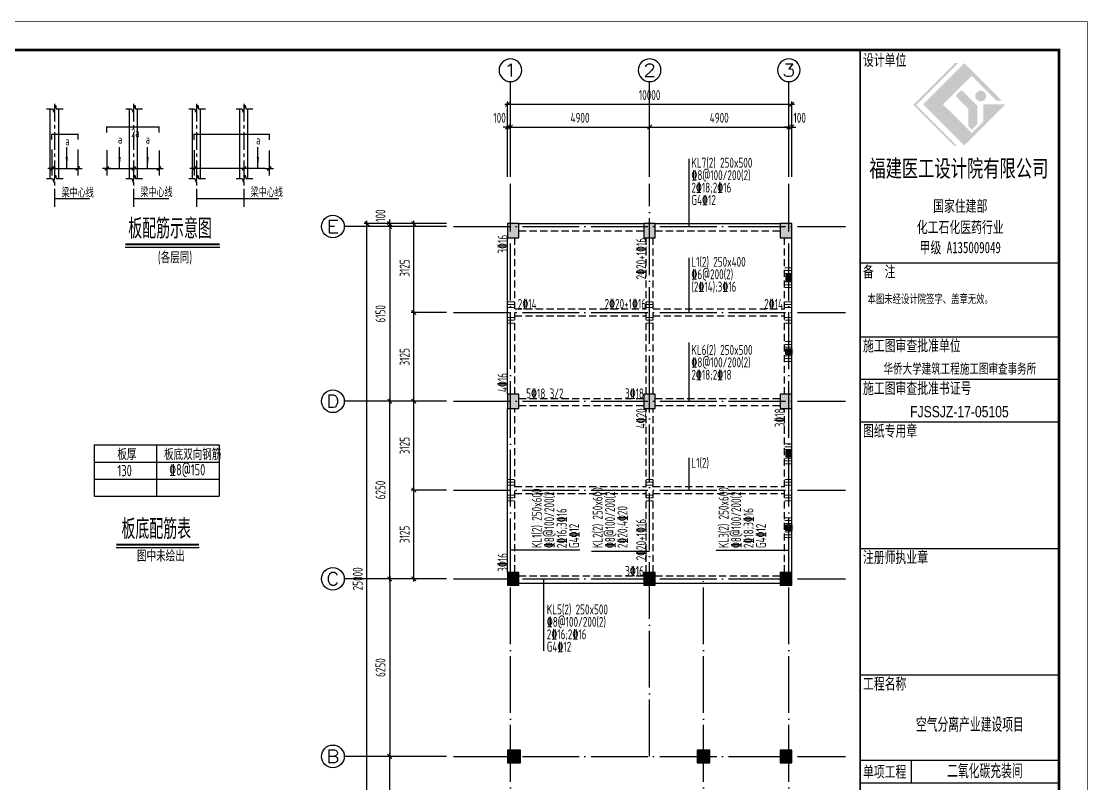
# Model space of a CAD drawing. Extents: x 287149 to 898857, y 100802 to 160212.
# Drawn here: x 668119 to 705657, y 116003 to 142832 of the extents above; entities that cross this region are included whole.
import ezdxf
from ezdxf.enums import TextEntityAlignment as Align

# ---------------------------------------------------------------- set-up
doc = ezdxf.new("R2010")
doc.units = 0
doc.header["$LTSCALE"] = 1000
for name, pattern in [('3', [3.75, 2.5, -1.25]), ('CENTER', [2, 1.25, -0.25, 0.25, -0.25]), ('DOTE', [2.42, 2, -0.2, 0.02, -0.2])]:
    doc.linetypes.add(name, pattern=pattern)
doc.layers.get('0').update_dxf_attribs({"linetype": 'CONTINUOUS'})
doc.layers.get('DEFPOINTS').update_dxf_attribs({"linetype": 'CONTINUOUS'})
for name, color, linetype in [('AXIS', 8, 'DOTE'), ('AXIS_DIM', 3, 'CONTINUOUS'), ('AXIS_TEXT', 3, 'CONTINUOUS'), ('COLU', 7, 'CONTINUOUS'), ('FRAME', 3, 'CONTINUOUS'), ('PUB_TEXT', 7, 'CONTINUOUS'), ('S_BEAM', 4, 'CONTINUOUS'), ('S_BEAMDASH', 134, '3'), ('S_BEAMDIMLOCAL', 7, 'CONTINUOUS'), ('S_BEAMDIMLOCALVER', 7, 'CONTINUOUS'), ('S_BEAMDIMMASS', 2, 'CONTINUOUS'), ('S_BEAMDIMMASSVER', 2, 'CONTINUOUS'), ('S_CL', 2, 'CONTINUOUS'), ('S_SUBBEAMHOOP', 1, 'CONTINUOUS'), ('TEXT', 7, 'CONTINUOUS'), ('填充', 8, 'CONTINUOUS'), ('审图中心证书', 7, 'CONTINUOUS'), ('板标注', 221, 'CONTINUOUS'), ('柱涂实', 54, 'CONTINUOUS'), ('第三道尺寸线', 4, 'CONTINUOUS')]:
    doc.layers.add(name, color=color, linetype=linetype)
doc.styles.add('_AXIS', font='complex.shx', dxfattribs={"bigfont": 'gbcbig.shx'})
doc.styles.add('_HZTXT', font='tq__rshz.shx', dxfattribs={"width": 0.8, "bigfont": 'tq__hzdc.shx'})
doc.styles.add('COMPLEX', font='COMPLEX')
doc.styles.add('FRAME', font='simhei.ttf', dxfattribs={"width": 0.7})
doc.styles.add('TSSD_Dimension', font='tssdeng.shx', dxfattribs={"width": 0.7, "bigfont": 'hztxt.shx'})
doc.styles.add('TSSD_Rein', font='tssdeng.shx', dxfattribs={"width": 0.7, "bigfont": 'hztxt.shx'})
doc.styles.add('黑体', font='simhei.ttf', dxfattribs={"width": 0.7})
doc.dimstyles.new('TSSD_100_100', dxfattribs={"dimtxt": 350, "dimasz": 150, "dimexe": 100, "dimexo": 250, "dimgap": 150, "dimtad": 1, "dimdec": 0, "dimzin": 0, "dimdsep": 46, "dimtxsty": 'TSSD_Dimension', "dimblk": 'ARCHTICK', "dimcen": 0, "dimdle": 100, "dimclrd": 3, "dimclre": 3, "dimclrt": 7, "dimadec": 0, "dimazin": 0, "dimtfac": 1, "dimtdec": 0, "dimtix": 1, "dimtmove": 2, "dimatfit": 3, "dimfxl": 0, "dimtolj": 1, "dimtzin": 0, "dimarcsym": 0})

# ---------------------------------------------------------------- blocks, each defined once
blk = doc.blocks.new('A$C2F0C53E4')
at = {"layer": 'FRAME'}
h = blk.add_hatch(color=256, dxfattribs=at)
h.paths.add_polyline_path([(54328, 39098), (55337, 40107), (56218, 39226), (56398, 39226), (55075, 40549), (53625, 39098), (55075, 37648), (56525, 39098), (55749, 39098), (55749, 38502), (55337, 38090)], flags=0)
edge = h.paths.add_edge_path(flags=0)
edge.add_arc((55154, 38910), 69.1, 0, 45, ccw=False)
edge.add_line((55223, 38910), (55223, 38327))
edge.add_line((55223, 38327), (55340, 38210))
edge.add_line((55340, 38210), (55538, 38409))
edge.add_line((55538, 38409), (55538, 39020))
edge.add_arc((55469, 39020), 69.1, 360, 405)
edge.add_line((55518, 39069), (55024, 39562))
edge.add_arc((54976, 39513), 69.1, 45, 135)
edge.add_line((54927, 39562), (54812, 39447))
edge.add_arc((54861, 39399), 69.1, 135, 225)
edge.add_line((54812, 39350), (55203, 38959))
edge = h.paths.add_edge_path(flags=0)
edge.add_arc((55655, 39391), 192, 0, 180)
edge.add_arc((55655, 39391), 192, 180, 360)
h.paths.add_polyline_path([(54716, 37648), (54814, 37648), (53382, 39080), (54851, 40549), (54754, 40549), (53285, 39080)], flags=0)
for p, q in [((58410, 33510), (51410, 33510)), ((58410, 30910), (51410, 30910)), ((58410, 29410), (51410, 29410)), ((58410, 27910), (51410, 27910)), ((58410, 23460), (51410, 23460)), ((58410, 19010), (51410, 19010)), ((58410, 16010), (51410, 16010)), ((53210, 16010), (53210, 15210)), ((58410, 15210), (51410, 15210))]:
    blk.add_line(p, q, dxfattribs=at)
for points in [[(10, 42010, 20, 20, 0), (10, 10, 20, 20, 0), (59410, 10, 20, 20, 0), (59410, 42010, 20, 20, 0)], [(2510, 41010, 100, 100, 0), (2510, 1010, 100, 100, 0), (58410, 1010, 100, 100, 0), (58410, 41010, 100, 100, 0)]]:
    blk.add_lwpolyline(points, format="xyseb", close=True, dxfattribs=at)
blk.add_lwpolyline([(51410, 41010, 50, 50, 0), (51410, 1010, 50, 50, 0)], format="xyseb", dxfattribs=at)
for s, insert, char_height, width, attachment_point, style in [('设计单位', (51510, 40860), 400, 2368.14, 1, 'FRAME'), ('福建医工设计院有限公司', (54885, 36811), 600, 9859.32, 5, 'FRAME'), ('国家住建部', (54934, 35501), 400, 2944.75, 5, 'FRAME'), ('化工石化医药行业', (54934, 34752), 400, 4781.36, 5, 'FRAME'), ('甲级 A135009049', (54934, 34038), 400, 4439.66, 5, 'FRAME'), ('备  注', (51510, 33410), 400, 1758.31, 1, 'FRAME'), ('本图未经设计院签字、盖章无效。', (51673, 32067), 300, 6524.24, 7, '黑体'), ('施工图审查批准单位', (51510, 30810), 400, 5412.54, 1, 'FRAME'), ('施工图审查批准书证号', (51510, 29310), 400, 6008.14, 1, 'FRAME'), ('图纸专用章', (51510, 27810), 400, 2928.14, 1, 'FRAME'), ('注册师执业章', (51510, 23360), 400, 3554.58, 1, 'FRAME'), ('工程名称', (51510, 18910), 400, 2368.14, 1, 'FRAME'), ('单项工程', (51510, 15810), 400, 2349.15, 1, 'FRAME')]:
    blk.add_mtext(s, dxfattribs=dict(at, insert=insert, char_height=char_height, width=width, attachment_point=attachment_point, style=style))
at = {"layer": 'PUB_TEXT', "style": '_HZTXT', "width": 0.8}
blk.add_text('空气分离产业建设项目', height=500, dxfattribs=at).set_placement((53374, 17013))
at = {"layer": '审图中心证书', "style": '_HZTXT', "width": 0.8}
for s, p in [('华侨大学建筑工程施工图审查事务所', (52231, 29584)), ('FJSSJZ-17-05105', (53169, 28084))]:
    blk.add_text(s, height=400, dxfattribs=at).set_placement(p)
blk = doc.blocks.new('_ARCHTICK')
at = {"color": 0}
blk.add_lwpolyline([(-0.53, -0.53, 0.25, 0.25, 0), (0.53, 0.53, 0.5, 0.5, 0)], format="xyseb", dxfattribs=at)
blk = doc.blocks.new('*D197')
at = {"layer": 'AXIS_DIM', "color": 3, "lineweight": -2}
for p, q in [((685237, 139112), (690337, 139112)), ((685337, 137362), (685337, 139212)), ((690237, 137362), (690237, 139212))]:
    blk.add_line(p, q, dxfattribs=at)
at = {"layer": 'DEFPOINTS', "color": 0}
for p in [(690237, 139112), (685337, 137112), (690237, 137112)]:
    blk.add_point(p, dxfattribs=at)
at = {"layer": 'AXIS_DIM', "color": 3, "lineweight": -2, "xscale": 150, "yscale": 150, "zscale": 150, "rotation": 180}
blk.add_blockref('_ARCHTICK', (685337, 139112), dxfattribs=at)
at = {"layer": 'AXIS_DIM', "color": 3, "lineweight": -2, "xscale": 150, "yscale": 150, "zscale": 150}
blk.add_blockref('_ARCHTICK', (690237, 139112), dxfattribs=at)
at = {"layer": 'AXIS_DIM', "color": 7, "insert": (687787, 139437), "char_height": 350, "attachment_point": 5, "style": 'TSSD_Dimension'}
blk.add_mtext('\\A1;4900', dxfattribs=at)
blk = doc.blocks.new('*D198')
at = {"layer": 'AXIS_DIM', "color": 3, "lineweight": -2}
for p, q in [((690137, 139112), (695237, 139112)), ((690237, 137362), (690237, 139212)), ((695137, 137362), (695137, 139212))]:
    blk.add_line(p, q, dxfattribs=at)
at = {"layer": 'DEFPOINTS', "color": 0}
for p in [(695137, 139112), (690237, 137112), (695137, 137112)]:
    blk.add_point(p, dxfattribs=at)
at = {"layer": 'AXIS_DIM', "color": 3, "lineweight": -2, "xscale": 150, "yscale": 150, "zscale": 150, "rotation": 180}
blk.add_blockref('_ARCHTICK', (690237, 139112), dxfattribs=at)
at = {"layer": 'AXIS_DIM', "color": 3, "lineweight": -2, "xscale": 150, "yscale": 150, "zscale": 150}
blk.add_blockref('_ARCHTICK', (695137, 139112), dxfattribs=at)
at = {"layer": 'AXIS_DIM', "color": 7, "insert": (692687, 139437), "char_height": 350, "attachment_point": 5, "style": 'TSSD_Dimension'}
blk.add_mtext('\\A1;4900', dxfattribs=at)
blk = doc.blocks.new('*D199')
at = {"layer": 'AXIS_DIM', "color": 3, "lineweight": -2}
for p, q in [((683087, 116962), (680987, 116962)), ((681087, 110712), (681087, 117062)), ((683087, 110812), (680987, 110812))]:
    blk.add_line(p, q, dxfattribs=at)
at = {"layer": 'DEFPOINTS', "color": 0}
for p in [(681087, 116962), (683337, 116962), (683337, 110812)]:
    blk.add_point(p, dxfattribs=at)
at = {"layer": 'AXIS_DIM', "color": 3, "lineweight": -2, "xscale": 150, "yscale": 150, "zscale": 150}
for p, rotation in [((681087, 116962), 90), ((681087, 110812), 270)]:
    blk.add_blockref('_ARCHTICK', p, dxfattribs=dict(at, rotation=rotation))
at = {"layer": 'AXIS_DIM', "color": 7, "insert": (680762, 113887), "char_height": 350, "attachment_point": 5, "rotation": 90, "style": 'TSSD_Dimension'}
blk.add_mtext('\\A1;6150', dxfattribs=at)
blk = doc.blocks.new('*D200')
at = {"layer": 'AXIS_DIM', "color": 3, "lineweight": -2}
for p, q in [((683087, 123212), (680987, 123212)), ((681087, 123312), (681087, 116862)), ((683087, 116962), (680987, 116962))]:
    blk.add_line(p, q, dxfattribs=at)
at = {"layer": 'DEFPOINTS', "color": 0}
for p in [(683337, 123212), (681087, 116962), (683337, 116962)]:
    blk.add_point(p, dxfattribs=at)
at = {"layer": 'AXIS_DIM', "color": 3, "lineweight": -2, "xscale": 150, "yscale": 150, "zscale": 150}
for p, rotation in [((681087, 123212), 90), ((681087, 116962), 270)]:
    blk.add_blockref('_ARCHTICK', p, dxfattribs=dict(at, rotation=rotation))
at = {"layer": 'AXIS_DIM', "color": 7, "insert": (680762, 120087), "char_height": 350, "attachment_point": 5, "rotation": 90, "style": 'TSSD_Dimension'}
blk.add_mtext('\\A1;6250', dxfattribs=at)
blk = doc.blocks.new('*D201')
at = {"layer": 'AXIS_DIM', "color": 3, "lineweight": -2}
for p, q in [((683087, 135612), (680987, 135612)), ((681087, 135712), (681087, 129362)), ((683087, 129462), (680987, 129462))]:
    blk.add_line(p, q, dxfattribs=at)
at = {"layer": 'DEFPOINTS', "color": 0}
for p in [(683337, 135612), (681087, 129462), (683337, 129462)]:
    blk.add_point(p, dxfattribs=at)
at = {"layer": 'AXIS_DIM', "color": 3, "lineweight": -2, "xscale": 150, "yscale": 150, "zscale": 150}
for p, rotation in [((681087, 135612), 90), ((681087, 129462), 270)]:
    blk.add_blockref('_ARCHTICK', p, dxfattribs=dict(at, rotation=rotation))
at = {"layer": 'AXIS_DIM', "color": 7, "insert": (680762, 132537), "char_height": 350, "attachment_point": 5, "rotation": 90, "style": 'TSSD_Dimension'}
blk.add_mtext('\\A1;6150', dxfattribs=at)
blk = doc.blocks.new('*D202')
at = {"layer": 'AXIS_DIM', "color": 3, "lineweight": -2}
for p, q in [((685137, 139912), (695337, 139912)), ((685237, 137362), (685237, 140012)), ((695237, 137362), (695237, 140012))]:
    blk.add_line(p, q, dxfattribs=at)
at = {"layer": 'DEFPOINTS', "color": 0}
for p in [(695237, 139912), (685237, 137112), (695237, 137112)]:
    blk.add_point(p, dxfattribs=at)
at = {"layer": 'AXIS_DIM', "color": 3, "lineweight": -2, "xscale": 150, "yscale": 150, "zscale": 150, "rotation": 180}
blk.add_blockref('_ARCHTICK', (685237, 139912), dxfattribs=at)
at = {"layer": 'AXIS_DIM', "color": 3, "lineweight": -2, "xscale": 150, "yscale": 150, "zscale": 150}
blk.add_blockref('_ARCHTICK', (695237, 139912), dxfattribs=at)
at = {"layer": 'AXIS_DIM', "color": 7, "insert": (690237, 140237), "char_height": 350, "attachment_point": 5, "style": 'TSSD_Dimension'}
blk.add_mtext('\\A1;10000', dxfattribs=at)
blk = doc.blocks.new('*D203')
at = {"layer": 'AXIS_DIM', "color": 3, "lineweight": -2}
for p, q in [((683087, 135712), (680187, 135712)), ((680287, 110612), (680287, 135812)), ((683087, 110712), (680187, 110712))]:
    blk.add_line(p, q, dxfattribs=at)
at = {"layer": 'DEFPOINTS', "color": 0}
for p in [(680287, 135712), (683337, 135712), (683337, 110712)]:
    blk.add_point(p, dxfattribs=at)
at = {"layer": 'AXIS_DIM', "color": 3, "lineweight": -2, "xscale": 150, "yscale": 150, "zscale": 150}
for p, rotation in [((680287, 135712), 90), ((680287, 110712), 270)]:
    blk.add_blockref('_ARCHTICK', p, dxfattribs=dict(at, rotation=rotation))
at = {"layer": 'AXIS_DIM', "color": 7, "insert": (679962, 123212), "char_height": 350, "attachment_point": 5, "rotation": 90, "style": 'TSSD_Dimension'}
blk.add_mtext('\\A1;25000', dxfattribs=at)
blk = doc.blocks.new('*D205')
at = {"layer": 'AXIS_DIM', "color": 3, "lineweight": -2}
for p, q in [((683087, 135712), (680987, 135712)), ((683087, 135612), (680987, 135612)), ((681087, 135712), (681087, 135862)), ((681087, 135612), (681087, 135712)), ((681087, 135612), (681087, 135462))]:
    blk.add_line(p, q, dxfattribs=at)
at = {"layer": 'DEFPOINTS', "color": 0}
for p in [(681087, 135712), (683337, 135712), (683337, 135612)]:
    blk.add_point(p, dxfattribs=at)
at = {"layer": 'AXIS_DIM', "color": 3, "lineweight": -2, "xscale": 150, "yscale": 150, "zscale": 150}
for p, rotation in [((681087, 135712), 270), ((681087, 135612), 90)]:
    blk.add_blockref('_ARCHTICK', p, dxfattribs=dict(at, rotation=rotation))
at = {"layer": 'AXIS_DIM', "color": 7, "insert": (680762, 135994), "char_height": 350, "attachment_point": 5, "rotation": 90, "style": 'TSSD_Dimension'}
blk.add_mtext('\\A1;100', dxfattribs=at)
blk = doc.blocks.new('*D206')
at = {"layer": 'AXIS_DIM', "color": 3, "lineweight": -2}
for p, q in [((695137, 139112), (694987, 139112)), ((695137, 137362), (695137, 139212)), ((695137, 139112), (695237, 139112)), ((695237, 137362), (695237, 139212)), ((695237, 139112), (695387, 139112))]:
    blk.add_line(p, q, dxfattribs=at)
at = {"layer": 'DEFPOINTS', "color": 0}
for p in [(695237, 139112), (695137, 137112), (695237, 137112)]:
    blk.add_point(p, dxfattribs=at)
at = {"layer": 'AXIS_DIM', "color": 3, "lineweight": -2, "xscale": 150, "yscale": 150, "zscale": 150}
blk.add_blockref('_ARCHTICK', (695137, 139112), dxfattribs=at)
at = {"layer": 'AXIS_DIM', "color": 3, "lineweight": -2, "xscale": 150, "yscale": 150, "zscale": 150, "rotation": 180}
blk.add_blockref('_ARCHTICK', (695237, 139112), dxfattribs=at)
at = {"layer": 'AXIS_DIM', "color": 7, "insert": (695519, 139437), "char_height": 350, "attachment_point": 5, "style": 'TSSD_Dimension'}
blk.add_mtext('\\A1;100', dxfattribs=at)
blk = doc.blocks.new('*D207')
at = {"layer": 'AXIS_DIM', "color": 3, "lineweight": -2}
for p, q in [((685237, 139112), (685087, 139112)), ((685237, 137362), (685237, 139212)), ((685337, 139112), (685237, 139112)), ((685337, 137362), (685337, 139212)), ((685337, 139112), (685487, 139112))]:
    blk.add_line(p, q, dxfattribs=at)
at = {"layer": 'DEFPOINTS', "color": 0}
for p in [(685237, 139112), (685237, 137112), (685337, 137112)]:
    blk.add_point(p, dxfattribs=at)
at = {"layer": 'AXIS_DIM', "color": 3, "lineweight": -2, "xscale": 150, "yscale": 150, "zscale": 150}
blk.add_blockref('_ARCHTICK', (685237, 139112), dxfattribs=at)
at = {"layer": 'AXIS_DIM', "color": 3, "lineweight": -2, "xscale": 150, "yscale": 150, "zscale": 150, "rotation": 180}
blk.add_blockref('_ARCHTICK', (685337, 139112), dxfattribs=at)
at = {"layer": 'AXIS_DIM', "color": 7, "insert": (684955, 139437), "char_height": 350, "attachment_point": 5, "style": 'TSSD_Dimension'}
blk.add_mtext('\\A1;100', dxfattribs=at)
blk = doc.blocks.new('_AXISO')
blk.add_circle((0, 0), 0.5)
at = {"layer": 'AXIS_TEXT', "style": 'COMPLEX', "width": 1.041667}
blk.add_attdef('A', text='', height=0.56, dxfattribs=at).set_placement((-0.25, -0.28), (0.25, -0.28), align=Align.FIT)
blk = doc.blocks.new('*D208')
at = {"layer": 'AXIS_DIM', "color": 3, "lineweight": -2}
for p, q in [((681087, 123112), (681087, 129562)), ((683087, 129462), (680987, 129462)), ((683087, 123212), (680987, 123212))]:
    blk.add_line(p, q, dxfattribs=at)
at = {"layer": 'DEFPOINTS', "color": 0}
for p in [(681087, 129462), (683337, 129462), (683337, 123212)]:
    blk.add_point(p, dxfattribs=at)
at = {"layer": 'AXIS_DIM', "color": 3, "lineweight": -2, "xscale": 150, "yscale": 150, "zscale": 150}
for p, rotation in [((681087, 129462), 90), ((681087, 123212), 270)]:
    blk.add_blockref('_ARCHTICK', p, dxfattribs=dict(at, rotation=rotation))
at = {"layer": 'AXIS_DIM', "color": 7, "insert": (680762, 126337), "char_height": 350, "attachment_point": 5, "rotation": 90, "style": 'TSSD_Dimension'}
blk.add_mtext('\\A1;6250', dxfattribs=at)
blk = doc.blocks.new('_ARROW')
blk.add_solid([(0, 0), (-1, 0.1), (-1, -0.1)])
blk = doc.blocks.new('_DIMX')
blk.add_line((-150, 0), (150, 0))
at = {"const_width": 50}
blk.add_lwpolyline([(-70, -70), (70, 70)], dxfattribs=at)
blk = doc.blocks.new('A$C625912A1')
at = {"layer": 'TEXT', "linetype": 'ByBlock'}
blk.add_line((1195, -3325), (4522, -3325), dxfattribs=at)
at = {"layer": 'TEXT', "const_width": 70}
blk.add_lwpolyline([(4522, -3225), (1195, -3225)], dxfattribs=at)
at = {"layer": '板标注'}
for p, q in [((-1581, 1545), (-1369, 1545)), ((-1453, -915), (-1453, 1545)), ((-1369, 1545), (-1320, 1425)), ((-1320, 1425), (-1262, 1665)), ((-1262, 1665), (-1235, 1545)), ((-1235, 1545), (-992, 1545)), ((-1149, -915), (-1149, 1545)), ((1213, 1545), (1418, 1545)), ((1341, -915), (1341, 1545)), ((1418, 1545), (1467, 1425)), ((1467, 1425), (1532, 1665)), ((1532, 1665), (1559, 1545)), ((1559, 1545), (1802, 1545)), ((1630, -915), (1630, 1545)), ((3428, 1545), (3633, 1545)), ((3556, -915), (3556, 1545)), ((3633, 1545), (3682, 1425)), ((3682, 1425), (3747, 1665)), ((3747, 1665), (3774, 1545)), ((3774, 1545), (4017, 1545)), ((3845, -915), (3845, 1545)), ((5095, 1545), (5300, 1545)), ((5224, -915), (5224, 1545)), ((5300, 1545), (5349, 1425)), ((5349, 1425), (5414, 1665)), ((5414, 1665), (5441, 1545)), ((5441, 1545), (5684, 1545)), ((5513, -915), (5513, 1545)), ((-1395, 111), (-1395, -805)), ((-475, 111), (-475, -805)), ((541, 89), (541, -805)), ((2382, 79), (2382, -805)), ((3615, 89), (3615, -805)), ((6264, 79), (6264, -805)), ((-1453, -555), (-442, -555)), ((542, -555), (2382, -556)), ((6114, -555), (3465, -555)), ((-1581, -915), (-1365, -915)), ((-1365, -915), (-1316, -1035)), ((-1316, -1035), (-1262, -795)), ((-1262, -795), (-1235, -915)), ((-1235, -915), (-992, -915)), ((1213, -915), (1425, -915)), ((1425, -915), (1474, -1035)), ((1474, -1035), (1532, -795)), ((1532, -795), (1559, -915)), ((1559, -915), (1802, -915)), ((3428, -915), (3640, -915)), ((3640, -915), (3689, -1035)), ((3689, -1035), (3747, -795)), ((3747, -795), (3774, -915)), ((3774, -915), (4017, -915)), ((5095, -915), (5307, -915)), ((5307, -915), (5356, -1035)), ((5356, -1035), (5414, -795)), ((5414, -795), (5441, -915)), ((5441, -915), (5684, -915)), ((-1291, -1611), (-68, -1611)), ((1499, -1611), (2722, -1611)), ((3714, -1611), (6605, -1611))]:
    blk.add_line(p, q, dxfattribs=at)
at = {"layer": '板标注', "linetype": 'CENTER', "ltscale": 0.5}
for p, q in [((-1291, -1903), (-1291, 1831)), ((1499, -1903), (1499, 1831)), ((3714, -1903), (3714, 1831)), ((5382, -1903), (5382, 1831))]:
    blk.add_line(p, q, dxfattribs=at)
at = {"layer": '板标注', "const_width": 45}
for points in [[(541, 707), (541, 899), (2382, 899), (2382, 707)], [(-1395, 455), (-1395, 647), (-475, 647), (-475, 455)], [(3615, 448), (3615, 639), (6265, 639), (6265, 448)]]:
    blk.add_lwpolyline(points, dxfattribs=at)
at = {"layer": '板标注'}
for points in [[(-866, -555), (-866, 193)], [(991, -555), (991, 193)], [(1980, -555), (1980, 193)], [(5862, -555), (5862, 193)]]:
    blk.add_lwpolyline(points, dxfattribs=at)
at = {"layer": '板标注', "xscale": 400, "yscale": 400, "zscale": 400, "rotation": 270}
for p in [(-866, -555), (991, -555), (1980, -555), (5862, -555)]:
    blk.add_blockref('_ARROW', p, dxfattribs=at)
at = {"layer": '板标注', "rotation": 180}
for p in [(-1384, -555), (541, -555), (1492, -555), (3615, -555), (5375, -555)]:
    blk.add_blockref('_DIMX', p, dxfattribs=at)
at = {"layer": '板标注'}
for p in [(-475, -555), (2382, -555), (6264, -555)]:
    blk.add_blockref('_DIMX', p, dxfattribs=at)
at = {"layer": 'TEXT', "linetype": 'ByBlock', "style": 'TSSD_Rein', "width": 0.7}
blk.add_text('板配筋示意图', height=700, dxfattribs=at).set_placement((4239, -3024), align=Align.RIGHT)
at = {"layer": 'TEXT', "style": 'TSSD_Rein', "width": 0.7}
blk.add_text('(各层同)', height=400, dxfattribs=at).set_placement((2340, -3894))
at = {"layer": '板标注', "style": 'TSSD_Rein', "width": 0.7}
for s, p in [('2a', (1400, 549)), ('a', (-915, 252)), ('a', (935, 321)), ('a', (1910, 321)), ('a', (5802, 289)), ('梁中心线', (-1047, -1578)), ('梁中心线', (1726, -1560)), ('梁中心线', (5609, -1560))]:
    blk.add_text(s, height=300, dxfattribs=at).set_placement(p)
blk = doc.blocks.new('*D251')
at = {"layer": 'DEFPOINTS', "color": 0}
for p in [(681937, 129462), (683337, 129462), (683337, 126337)]:
    blk.add_point(p, dxfattribs=at)
at = {"layer": '第三道尺寸线', "color": 3, "lineweight": -2}
for p, q in [((681937, 126237), (681937, 129562)), ((683087, 129462), (681837, 129462)), ((683087, 126337), (681837, 126337))]:
    blk.add_line(p, q, dxfattribs=at)
at = {"layer": '第三道尺寸线', "color": 3, "lineweight": -2, "xscale": 150, "yscale": 150, "zscale": 150}
for p, rotation in [((681937, 129462), 90), ((681937, 126337), 270)]:
    blk.add_blockref('_ARCHTICK', p, dxfattribs=dict(at, rotation=rotation))
at = {"layer": '第三道尺寸线', "color": 7, "insert": (681612, 127899), "char_height": 350, "attachment_point": 5, "rotation": 90, "style": 'TSSD_Dimension'}
blk.add_mtext('\\A1;3125', dxfattribs=at)
blk = doc.blocks.new('*D252')
at = {"layer": 'DEFPOINTS', "color": 0}
for p in [(681937, 126337), (683337, 126337), (683337, 123212)]:
    blk.add_point(p, dxfattribs=at)
at = {"layer": '第三道尺寸线', "color": 3, "lineweight": -2}
for p, q in [((683087, 126337), (681837, 126337)), ((681937, 123112), (681937, 126437)), ((683087, 123212), (681837, 123212))]:
    blk.add_line(p, q, dxfattribs=at)
at = {"layer": '第三道尺寸线', "color": 3, "lineweight": -2, "xscale": 150, "yscale": 150, "zscale": 150}
for p, rotation in [((681937, 126337), 90), ((681937, 123212), 270)]:
    blk.add_blockref('_ARCHTICK', p, dxfattribs=dict(at, rotation=rotation))
at = {"layer": '第三道尺寸线', "color": 7, "insert": (681612, 124774), "char_height": 350, "attachment_point": 5, "rotation": 90, "style": 'TSSD_Dimension'}
blk.add_mtext('\\A1;3125', dxfattribs=at)
blk = doc.blocks.new('*D253')
at = {"layer": 'DEFPOINTS', "color": 0}
for p in [(681937, 135712), (683337, 135712), (683337, 132587)]:
    blk.add_point(p, dxfattribs=at)
at = {"layer": '第三道尺寸线', "color": 3, "lineweight": -2}
for p, q in [((683087, 135712), (681837, 135712)), ((681937, 132487), (681937, 135812)), ((683087, 132587), (681837, 132587))]:
    blk.add_line(p, q, dxfattribs=at)
at = {"layer": '第三道尺寸线', "color": 3, "lineweight": -2, "xscale": 150, "yscale": 150, "zscale": 150}
for p, rotation in [((681937, 135712), 90), ((681937, 132587), 270)]:
    blk.add_blockref('_ARCHTICK', p, dxfattribs=dict(at, rotation=rotation))
at = {"layer": '第三道尺寸线', "color": 7, "insert": (681612, 134149), "char_height": 350, "attachment_point": 5, "rotation": 90, "style": 'TSSD_Dimension'}
blk.add_mtext('\\A1;3125', dxfattribs=at)
blk = doc.blocks.new('*D254')
at = {"layer": 'DEFPOINTS', "color": 0}
for p in [(681937, 132587), (683337, 132587), (683337, 129462)]:
    blk.add_point(p, dxfattribs=at)
at = {"layer": '第三道尺寸线', "color": 3, "lineweight": -2}
for p, q in [((683087, 132587), (681837, 132587)), ((681937, 129362), (681937, 132687)), ((683087, 129462), (681837, 129462))]:
    blk.add_line(p, q, dxfattribs=at)
at = {"layer": '第三道尺寸线', "color": 3, "lineweight": -2, "xscale": 150, "yscale": 150, "zscale": 150}
for p, rotation in [((681937, 132587), 90), ((681937, 129462), 270)]:
    blk.add_blockref('_ARCHTICK', p, dxfattribs=dict(at, rotation=rotation))
at = {"layer": '第三道尺寸线', "color": 7, "insert": (681612, 131024), "char_height": 350, "attachment_point": 5, "rotation": 90, "style": 'TSSD_Dimension'}
blk.add_mtext('\\A1;3125', dxfattribs=at)

msp = doc.modelspace()

# ---------------------------------------------------------------- hatches: boundary and pattern name
at = {"layer": '柱涂实'}
for points in [[(685636.971, 135211.708), (685636.971, 135711.708), (685236.971, 135711.708), (685236.971, 135211.708), (685636.971, 135211.708)], [(690436.971, 135211.708), (690436.971, 135711.708), (690036.971, 135711.708), (690036.971, 135211.708), (690436.971, 135211.708)], [(695236.971, 135211.708), (695236.971, 135711.708), (694836.971, 135711.708), (694836.971, 135211.708), (695236.971, 135211.708)], [(695236.971, 133911.708), (695036.971, 133911.708), (695036.971, 133711.708), (695236.971, 133711.708)], [(695236.971, 131111.708), (695036.971, 131111.708), (695036.971, 131311.708), (695236.971, 131311.708)], [(685636.971, 129211.708), (685636.971, 129711.708), (685236.971, 129711.708), (685236.971, 129211.708), (685636.971, 129211.708)], [(690436.971, 129211.708), (690436.971, 129711.708), (690036.971, 129711.708), (690036.971, 129211.708), (690436.971, 129211.708)], [(695236.971, 129211.708), (695236.971, 129711.708), (694836.971, 129711.708), (694836.971, 129211.708), (695236.971, 129211.708)], [(695236.971, 127711.708), (695036.971, 127711.708), (695036.971, 127511.708), (695236.971, 127511.708)], [(695236.971, 124911.708), (695036.971, 124911.708), (695036.971, 125111.708), (695236.971, 125111.708)], [(685636.971, 122986.708), (685636.971, 123436.708), (685236.971, 123436.708), (685236.971, 122986.708), (685636.971, 122986.708)], [(690436.971, 122986.708), (690436.971, 123436.708), (690036.971, 123436.708), (690036.971, 122986.708), (690436.971, 122986.708)], [(695236.971, 122986.708), (695236.971, 123436.708), (694836.971, 123436.708), (694836.971, 122986.708), (695236.971, 122986.708)], [(685686.971, 116736.708), (685686.971, 117186.708), (685236.971, 117186.708), (685236.971, 116736.708), (685686.971, 116736.708)], [(692361.971, 116736.708), (692361.971, 117186.708), (691911.971, 117186.708), (691911.971, 116736.708), (692361.971, 116736.708)], [(695236.971, 116736.708), (695236.971, 117186.708), (694836.971, 117186.708), (694836.971, 116736.708), (695236.971, 116736.708)]]:
    msp.add_hatch(color=256, dxfattribs=at).paths.add_polyline_path(points)

# ---------------------------------------------------------------- linework, layer by layer
at = {"layer": 'AXIS'}
for p, q in [((685336.971, 108811.708), (685336.971, 137111.708)), ((690236.971, 116961.708), (690236.971, 137111.708)), ((695136.971, 108811.708), (695136.971, 137111.708)), ((683336.971, 135611.708), (697136.971, 135611.708)), ((683336.971, 132586.708), (697136.971, 132586.708)), ((683336.971, 129461.708), (697136.971, 129461.708)), ((683336.971, 126336.708), (697136.971, 126336.708)), ((683336.971, 123211.708), (697136.971, 123211.708)), ((692136.971, 108811.708), (692136.971, 123211.708)), ((683336.971, 116961.708), (697136.971, 116961.708))]:
    msp.add_line(p, q, dxfattribs=at)
at = {"layer": 'AXIS_TEXT'}
for p, q in [((685336.971, 137361.708), (685336.971, 140711.631)), ((690236.971, 137361.708), (690236.971, 140711.631)), ((695136.971, 137361.708), (695136.971, 140711.631)), ((683086.971, 135611.708), (679487.045, 135611.708)), ((683086.971, 129461.708), (679487.045, 129461.708)), ((683086.971, 123211.708), (679487.045, 123211.708)), ((682586.971, 116961.708), (679487.045, 116961.708))]:
    msp.add_line(p, q, dxfattribs=at)
at = {"layer": 'COLU', "ltscale": 0.01}
for points in [[(695236.971, 133711.708), (695236.971, 133911.708), (695036.971, 133911.708), (695036.971, 133711.708)], [(695236.971, 131311.708), (695236.971, 131111.708), (695036.971, 131111.708), (695036.971, 131311.708)], [(695236.971, 127511.708), (695236.971, 127711.708), (695036.971, 127711.708), (695036.971, 127511.708)], [(695236.971, 125111.708), (695236.971, 124911.708), (695036.971, 124911.708), (695036.971, 125111.708)]]:
    msp.add_lwpolyline(points, close=True, dxfattribs=at)
at = {"layer": 'S_BEAM', "ltscale": 0.01}
for p, q in [((685636.971, 135711.708), (690036.971, 135711.708)), ((690436.971, 135711.708), (694836.971, 135711.708)), ((685236.971, 129711.708), (685236.971, 135211.708)), ((695236.971, 129711.708), (695236.971, 135211.708)), ((685236.971, 123436.708), (685236.971, 129211.708)), ((695236.971, 123436.708), (695236.971, 129211.708)), ((685636.971, 123061.708), (690036.971, 123061.708)), ((690436.971, 123061.708), (694836.971, 123061.708))]:
    msp.add_line(p, q, dxfattribs=at)
at = {"layer": 'S_BEAMDASH', "ltscale": 0.1}
for p, q in [((685486.971, 129711.708), (685486.971, 135211.708)), ((685636.971, 135461.708), (690036.971, 135461.708)), ((690111.971, 129711.708), (690111.971, 135211.708)), ((690361.971, 129711.708), (690361.971, 135211.708)), ((690436.971, 135461.708), (694836.971, 135461.708)), ((694986.971, 129711.708), (694986.971, 135211.708)), ((685486.971, 132711.708), (690111.971, 132711.708)), ((690361.971, 132711.708), (694986.971, 132711.708)), ((685486.971, 132461.708), (690111.971, 132461.708)), ((690361.971, 132461.708), (694986.971, 132461.708)), ((685636.971, 129561.708), (690036.971, 129561.708)), ((690436.971, 129561.708), (694836.971, 129561.708)), ((685486.971, 123436.708), (685486.971, 129211.708)), ((685636.971, 129311.708), (690036.971, 129311.708)), ((690111.971, 123436.708), (690111.971, 129211.708)), ((690361.971, 123436.708), (690361.971, 129211.708)), ((690436.971, 129311.708), (694836.971, 129311.708)), ((694986.971, 123436.708), (694986.971, 129211.708)), ((685486.971, 126461.708), (690111.971, 126461.708)), ((685486.971, 126211.708), (690111.971, 126211.708)), ((690361.971, 126461.708), (694986.971, 126461.708)), ((690361.971, 126211.708), (694986.971, 126211.708)), ((685636.971, 123311.708), (690036.971, 123311.708)), ((690436.971, 123311.708), (694836.971, 123311.708))]:
    msp.add_line(p, q, dxfattribs=at)
at = {"layer": 'S_BEAMDIMMASS', "ltscale": 0.01}
for p, q in [((691632.085, 135586.708), (691632.085, 137998.322)), ((691632.085, 132586.708), (691632.085, 134505.52)), ((691632.085, 129436.708), (691632.085, 131530.458)), ((691632.085, 126336.708), (691632.085, 127465.178)), ((686513.124, 120680.458), (686513.124, 123211.708))]:
    msp.add_line(p, q, dxfattribs=at)
at = {"layer": 'S_BEAMDIMMASSVER', "ltscale": 0.01}
for p, q in [((687777.337, 124220.264), (685336.971, 124220.264)), ((690236.971, 124172.962), (688196.279, 124172.962)), ((695111.971, 124210.579), (692580.721, 124210.579))]:
    msp.add_line(p, q, dxfattribs=at)
at = {"layer": 'S_CL', "ltscale": 0.01}
for points in [[(685636.971, 135211.708), (685636.971, 135711.708), (685236.971, 135711.708), (685236.971, 135211.708)], [(690436.971, 135211.708), (690436.971, 135711.708), (690036.971, 135711.708), (690036.971, 135211.708)], [(695236.971, 135211.708), (695236.971, 135711.708), (694836.971, 135711.708), (694836.971, 135211.708)], [(685636.971, 129211.708), (685636.971, 129711.708), (685236.971, 129711.708), (685236.971, 129211.708)], [(690436.971, 129211.708), (690436.971, 129711.708), (690036.971, 129711.708), (690036.971, 129211.708)], [(695236.971, 129211.708), (695236.971, 129711.708), (694836.971, 129711.708), (694836.971, 129211.708)], [(685636.971, 122986.708), (685636.971, 123436.708), (685236.971, 123436.708), (685236.971, 122986.708)], [(690436.971, 122986.708), (690436.971, 123436.708), (690036.971, 123436.708), (690036.971, 122986.708)], [(695236.971, 122986.708), (695236.971, 123436.708), (694836.971, 123436.708), (694836.971, 122986.708)], [(685686.971, 116736.708), (685686.971, 117186.708), (685236.971, 117186.708), (685236.971, 116736.708)], [(692361.971, 116736.708), (692361.971, 117186.708), (691911.971, 117186.708), (691911.971, 116736.708)], [(695236.971, 116736.708), (695236.971, 117186.708), (694836.971, 117186.708), (694836.971, 116736.708)]]:
    msp.add_lwpolyline(points, close=True, dxfattribs=at)
at = {"layer": 'S_SUBBEAMHOOP', "ltscale": 0.01, "const_width": 35}
for points in [[(694986.971, 134161.708), (695236.971, 134161.708)], [(694986.971, 134061.708), (695236.971, 134061.708)], [(694986.971, 133961.708), (695236.971, 133961.708)], [(694986.971, 133661.708), (695236.971, 133661.708)], [(694986.971, 133561.708), (695236.971, 133561.708)], [(694986.971, 133461.708), (695236.971, 133461.708)], [(685236.971, 132961.708), (685486.971, 132961.708)], [(690111.971, 132961.708), (690361.971, 132961.708)], [(694986.971, 132961.708), (695236.971, 132961.708)], [(685236.971, 132861.708), (685486.971, 132861.708)], [(685236.971, 132761.708), (685486.971, 132761.708)], [(690111.971, 132861.708), (690361.971, 132861.708)], [(690111.971, 132761.708), (690361.971, 132761.708)], [(694986.971, 132861.708), (695236.971, 132861.708)], [(694986.971, 132761.708), (695236.971, 132761.708)], [(685236.971, 132411.708), (685486.971, 132411.708)], [(685236.971, 132311.708), (685486.971, 132311.708)], [(685236.971, 132211.708), (685486.971, 132211.708)], [(690111.971, 132411.708), (690361.971, 132411.708)], [(690111.971, 132311.708), (690361.971, 132311.708)], [(690111.971, 132211.708), (690361.971, 132211.708)], [(694986.971, 132411.708), (695236.971, 132411.708)], [(694986.971, 132311.708), (695236.971, 132311.708)], [(694986.971, 132211.708), (695236.971, 132211.708)], [(694986.971, 131561.708), (695236.971, 131561.708)], [(694986.971, 131461.708), (695236.971, 131461.708)], [(694986.971, 131361.708), (695236.971, 131361.708)], [(694986.971, 131061.708), (695236.971, 131061.708)], [(694986.971, 130961.708), (695236.971, 130961.708)], [(694986.971, 130861.708), (695236.971, 130861.708)], [(694986.971, 127961.708), (695236.971, 127961.708)], [(694986.971, 127861.708), (695236.971, 127861.708)], [(694986.971, 127761.708), (695236.971, 127761.708)], [(694986.971, 127461.708), (695236.971, 127461.708)], [(694986.971, 127361.708), (695236.971, 127361.708)], [(694986.971, 127261.708), (695236.971, 127261.708)], [(685236.971, 126711.708), (685486.971, 126711.708)], [(685236.971, 126611.708), (685486.971, 126611.708)], [(685236.971, 126511.708), (685486.971, 126511.708)], [(690111.971, 126711.708), (690361.971, 126711.708)], [(690111.971, 126611.708), (690361.971, 126611.708)], [(690111.971, 126511.708), (690361.971, 126511.708)], [(694986.971, 126711.708), (695236.971, 126711.708)], [(694986.971, 126611.708), (695236.971, 126611.708)], [(694986.971, 126511.708), (695236.971, 126511.708)], [(685236.971, 126161.708), (685486.971, 126161.708)], [(690111.971, 126161.708), (690361.971, 126161.708)], [(694986.971, 126161.708), (695236.971, 126161.708)], [(685236.971, 126061.708), (685486.971, 126061.708)], [(685236.971, 125961.708), (685486.971, 125961.708)], [(690111.971, 126061.708), (690361.971, 126061.708)], [(690111.971, 125961.708), (690361.971, 125961.708)], [(694986.971, 126061.708), (695236.971, 126061.708)], [(694986.971, 125961.708), (695236.971, 125961.708)], [(694986.971, 125361.708), (695236.971, 125361.708)], [(694986.971, 125261.708), (695236.971, 125261.708)], [(694986.971, 125161.708), (695236.971, 125161.708)], [(694986.971, 124861.708), (695236.971, 124861.708)], [(694986.971, 124761.708), (695236.971, 124761.708)], [(694986.971, 124661.708), (695236.971, 124661.708)]]:
    msp.add_lwpolyline(points, dxfattribs=at)
at = {"layer": 'TEXT', "linetype": 'ByBlock'}
msp.add_line((671459.913, 124312.512), (674376.792, 124312.512), dxfattribs=at)
at = {"layer": 'TEXT', "const_width": 70}
msp.add_lwpolyline([(674376.792, 124412.512), (671459.913, 124412.512)], dxfattribs=at)
at = {"layer": '板标注'}
for p, q in [((670682.295, 127922.582), (675082.492, 127922.582)), ((670682.295, 127922.582), (670682.295, 126122.582)), ((672882.668, 127922.582), (672882.668, 126122.582)), ((675082.492, 127922.582), (675082.492, 126122.582)), ((670682.295, 127322.582), (675082.492, 127322.582)), ((670682.295, 127322.582), (675082.492, 127322.582)), ((670682.295, 126722.582), (675082.492, 126722.582)), ((670682.295, 126122.582), (675082.492, 126122.582)), ((670682.295, 126122.582), (675082.492, 126122.582))]:
    msp.add_line(p, q, dxfattribs=at)

# ---------------------------------------------------------------- block references
at = {"layer": 'AXIS_TEXT'}
ref = msp.add_blockref('_AXISO', (685336.971, 141111.631), dxfattribs=dict(at, xscale=-800, yscale=800, zscale=800, rotation=180))
ref.add_attrib('A', '1', dxfattribs={"height": 452.548, "style": '_AXIS', "width": 2.333333}).set_placement((685110.697, 140885.357), (685563.246, 140885.357), align=Align.FIT)
ref = msp.add_blockref('_AXISO', (690236.971, 141111.631), dxfattribs=dict(at, xscale=-800, yscale=800, zscale=800, rotation=180))
ref.add_attrib('A', '2', dxfattribs={"height": 452.548, "style": '_AXIS', "width": 1.5}).set_placement((690010.697, 140885.357), (690463.246, 140885.357), align=Align.FIT)
ref = msp.add_blockref('_AXISO', (695136.971, 141111.631), dxfattribs=dict(at, xscale=-800, yscale=800, zscale=800, rotation=180))
ref.add_attrib('A', '3', dxfattribs={"height": 452.548, "style": '_AXIS', "width": 1.5}).set_placement((694910.697, 140885.357), (695363.246, 140885.357), align=Align.FIT)
ref = msp.add_blockref('_AXISO', (679087.045, 135611.708), dxfattribs=dict(at, xscale=800, yscale=800, zscale=800))
ref.add_attrib('A', 'E', dxfattribs={"height": 452.548, "style": '_AXIS', "width": 1.3125}).set_placement((678860.771, 135385.434), (679313.319, 135385.434), align=Align.FIT)
ref = msp.add_blockref('_AXISO', (679087.045, 129461.708), dxfattribs=dict(at, xscale=800, yscale=800, zscale=800))
ref.add_attrib('A', 'D', dxfattribs={"height": 452.548, "style": '_AXIS', "width": 1.235294}).set_placement((678860.771, 129235.434), (679313.319, 129235.434), align=Align.FIT)
ref = msp.add_blockref('_AXISO', (679087.045, 123211.708), dxfattribs=dict(at, xscale=800, yscale=800, zscale=800))
ref.add_attrib('A', 'C', dxfattribs={"height": 452.548, "style": '_AXIS', "width": 1.4}).set_placement((678860.771, 122985.434), (679313.319, 122985.434), align=Align.FIT)
ref = msp.add_blockref('_AXISO', (679087.045, 116961.708), dxfattribs=dict(at, xscale=800, yscale=800, zscale=800))
ref.add_attrib('A', 'B', dxfattribs={"height": 452.548, "style": '_AXIS', "width": 1.235294}).set_placement((678860.771, 116735.434), (679313.319, 116735.434), align=Align.FIT)
at = {"layer": '填充'}
msp.add_blockref('A$C2F0C53E4', (646236.971, 100811.708), dxfattribs=at)
at = {"layer": '板标注'}
msp.add_blockref('A$C625912A1', (670584.787, 138211.203), dxfattribs=at)

# ---------------------------------------------------------------- texts
at = {"layer": 'PUB_TEXT', "style": '_HZTXT', "width": 0.8}
msp.add_text('二氧化碳充装间', height=500, dxfattribs=at).set_placement((700707.971, 116191.708))
at = {"layer": 'S_BEAMDIMLOCAL', "style": 'TSSD_Rein', "width": 0.7}
msp.add_text('2%%13214', height=350, dxfattribs=at).set_placement((685595.622, 132711.758))
for s, height, p in [('2%%13220+1%%13216', 349.99999, (690111.971, 132711.758)), ('2%%13214', 350, (694931.727, 132711.758)), ('5%%13218 3/2', 349.99999, (687206.659, 129561.758)), ('3%%13218', 350, (690036.971, 129561.758)), ('3%%13216', 350, (690036.971, 123311.758))]:
    msp.add_text(s, height=height, dxfattribs=at).set_placement(p, align=Align.RIGHT)
at = {"layer": 'S_BEAMDIMLOCALVER', "style": 'TSSD_Rein', "width": 0.7}
for s, height, p in [('3%%13216', 350, (685236.921, 134657.828)), ('4%%13216', 350, (685236.921, 129783.723)), ('2%%13220+1%%13216', 349.99999, (690111.921, 123860.744)), ('3%%13216', 350, (685236.921, 123456.918))]:
    msp.add_text(s, height=height, rotation=89.9999985, dxfattribs=at).set_placement(p)
for s, height, p in [('2%%13220+1%%13216', 349.99999, (690111.921, 135211.708)), ('4%%13220', 350, (690111.921, 129211.708)), ('3%%13218', 350, (694986.921, 129211.708))]:
    msp.add_text(s, height=height, rotation=89.9999985, dxfattribs=at).set_placement(p, align=Align.RIGHT)
at = {"layer": 'S_BEAMDIMMASS', "style": 'TSSD_Rein', "width": 0.7}
for s, height, p in [('KL7(2) 250x500', 349.99999, (691706.97, 137680.508)), ('%%1328@100/200(2)', 349.99999, (691706.97, 137243.008)), ('2%%13218;2%%13216', 349.99999, (691706.97, 136805.508)), ('G4%%13212', 350, (691706.97, 136368.008)), ('L1(2) 250x400', 349.99999, (691706.97, 134193.008)), ('%%1326@200(2)', 349.99999, (691706.97, 133755.508)), ('(2%%13214);3%%13216', 349.99999, (691706.97, 133318.008)), ('KL6(2) 250x500', 349.99999, (691706.97, 131093.008)), ('%%1328@100/200(2)', 349.99999, (691706.97, 130655.508)), ('2%%13218;2%%13218', 349.99999, (691706.97, 130218.008)), ('L1(2)', 350, (691706.97, 127118.008)), ('KL5(2) 250x500', 349.99999, (686616.589, 121960.018)), ('%%1328@100/200(2)', 349.99999, (686616.589, 121522.518)), ('2%%13216;2%%13216', 349.99999, (686616.589, 121085.018)), ('G4%%13212', 350, (686616.589, 120647.518))]:
    msp.add_text(s, height=height, dxfattribs=at).set_placement(p)
at = {"layer": 'S_BEAMDIMMASSVER', "style": 'TSSD_Rein', "width": 0.7}
for s, height, p in [('KL1(2) 250x600', 349.99999, (686440.342, 124292.438)), ('%%1328@100/200(2)', 349.99999, (686877.842, 124292.438)), ('KL2(2) 250x600', 349.99999, (688580.671, 124292.438)), ('%%1328@100/200(2)', 349.99999, (689018.171, 124292.438)), ('KL3(2) 250x600', 349.99999, (693018.171, 124292.438)), ('%%1328@100/200(2)', 349.99999, (693455.671, 124292.438)), ('2%%13220;4%%13220', 349.99999, (689455.671, 124292.438)), ('2%%13216;3%%13216', 349.99999, (687315.342, 124292.438)), ('2%%13218;3%%13216', 349.99999, (693893.171, 124292.438)), ('G4%%13212', 350, (687752.842, 124292.438)), ('G4%%13212', 350, (694330.671, 124292.438))]:
    msp.add_text(s, height=height, rotation=89.9999985, dxfattribs=at).set_placement(p)
at = {"layer": 'TEXT', "linetype": 'ByBlock', "style": 'TSSD_Rein', "width": 0.7}
msp.add_text('板底配筋表', height=700, dxfattribs=at).set_placement((674094.267, 124612.744), align=Align.RIGHT)
at = {"layer": 'TEXT', "style": 'TSSD_Rein', "width": 0.7}
msp.add_text('图中未绘出', height=400, dxfattribs=at).set_placement((672192.197, 123819.379))
at = {"layer": '板标注', "style": 'TSSD_Rein', "width": 0.7}
for s, p in [('板厚', (671499.523, 127391.52)), ('板底双向钢筋', (673143.374, 127391.52)), ('%%1328@150', (673326.558, 126850.122))]:
    msp.add_text(s, height=400, dxfattribs=at).set_placement(p)
msp.add_text('130', height=400, dxfattribs=at).set_placement((671757.811, 126821.534), align=Align.CENTER)

# ---------------------------------------------------------------- dimensions: what is measured, and where the dimension line sits
at = {"layer": 'AXIS_DIM'}
for p1, p2, distance, picture, middle in [((685236.971, 137111.708), (695236.971, 137111.708), 2799.923, '*D202', (690236.971, 140236.631)), ((685336.971, 137111.708), (690236.971, 137111.708), 1999.923, '*D197', (687786.971, 139436.631)), ((690236.971, 137111.708), (695136.971, 137111.708), 1999.923, '*D198', (692686.971, 139436.631)), ((683336.971, 110711.708), (683336.971, 135711.708), 3049.927, '*D203', (679962.045, 123211.708)), ((683336.971, 135611.708), (683336.971, 129461.708), -2249.927, '*D201', (680762.045, 132536.708)), ((683336.971, 123211.708), (683336.971, 129461.708), 2249.927, '*D208', (680762.045, 126336.708)), ((683336.971, 123211.708), (683336.971, 116961.708), -2249.927, '*D200', (680762.045, 120086.708)), ((683336.971, 110811.708), (683336.971, 116961.708), 2249.927, '*D199', (680762.045, 113886.708))]:
    dim = msp.add_aligned_dim(p1=p1, p2=p2, distance=distance, dimstyle='TSSD_100_100', dxfattribs=at)
    dim.commit()
    dim.dimension.update_dxf_attribs({"geometry": picture, "text_midpoint": middle})
for base, p1, p2, angle, picture, middle in [((685236.971, 139111.631), (685336.971, 137111.708), (685236.971, 137111.708), 180, '*D207', (684954.728, 139436.631)), ((681087.045, 135711.708), (683336.971, 135611.708), (683336.971, 135711.708), 270, '*D205', (680762.045, 135993.952))]:
    dim = msp.add_linear_dim(base=base, p1=p1, p2=p2, angle=angle, dimstyle='TSSD_100_100', dxfattribs=at)
    dim.commit()
    dim.dimension.update_dxf_attribs({"geometry": picture, "text_midpoint": middle, "dimtype": 160})
dim = msp.add_linear_dim(base=(695236.971, 139111.631), p1=(695136.971, 137111.708), p2=(695236.971, 137111.708), dimstyle='TSSD_100_100', dxfattribs=at)
dim.commit()
dim.dimension.update_dxf_attribs({"geometry": '*D206', "text_midpoint": (695519.215, 139436.631), "dimtype": 160})
at = {"layer": '第三道尺寸线'}
for p1, p2, picture, middle in [((683336.971, 132586.708), (683336.971, 135711.708), '*D253', (681611.971, 134149.208)), ((683336.971, 129461.708), (683336.971, 132586.708), '*D254', (681611.971, 131024.208)), ((683336.971, 126336.708), (683336.971, 129461.708), '*D251', (681611.971, 127899.208)), ((683336.971, 123211.708), (683336.971, 126336.708), '*D252', (681611.971, 124774.208))]:
    dim = msp.add_aligned_dim(p1=p1, p2=p2, distance=1400, dimstyle='TSSD_100_100', dxfattribs=at)
    dim.commit()
    dim.dimension.update_dxf_attribs({"geometry": picture, "text_midpoint": middle})

doc.saveas('drawing.dxf')
